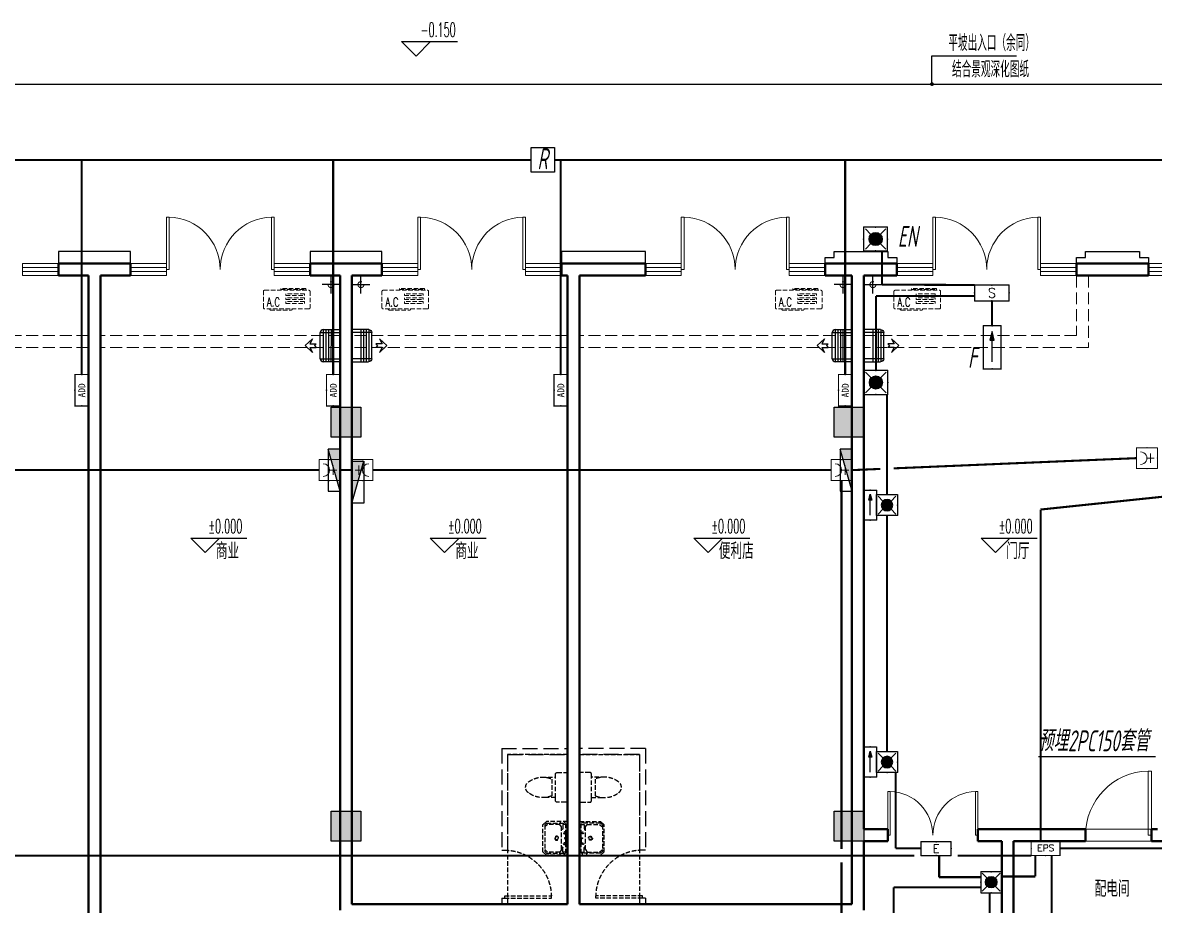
# Model space of a CAD drawing. Extents: x 491024 to 1725648, y 860327 to 1705161.
# Drawn here: x 771131 to 790031, y 1142734 to 1157482 of the extents above; entities that cross this region are included whole.
import ezdxf
from ezdxf.enums import TextEntityAlignment as Align

# ---------------------------------------------------------------- set-up
doc = ezdxf.new("R2010")
doc.units = 0
doc.header["$LTSCALE"] = 1000
doc.header["$MEASUREMENT"] = 0
doc.linetypes.add('__DASH', pattern=[0.35, 0.25, -0.1])
doc.linetypes.add('DASH', pattern=[0.35, 0.25, -0.1])
for name, color, linetype in [('!!DIM-动力', 7, 'Continuous'), ('A-AC', 8, 'Continuous'), ('A-EQPM-MECH', 8, 'Continuous'), ('DIM-照明', 3, 'Continuous'), ('DIM_ELEV', 8, 'Continuous'), ('DIM_LEAD', 8, 'Continuous'), ('EQUIP-照明', 3, 'Continuous'), ('EQUIP-箱柜', 3, 'Continuous'), ('EQUIP_消火栓', 7, 'Continuous'), ('PUB_TEXT', 8, 'Continuous'), ('S-COLU-HATCH', 8, 'Continuous'), ('S-COLU-LINE1', 8, 'Continuous'), ('WIRE-应急', 1, 'DASH'), ('WIRE-照明', 2, 'Continuous'), ('平面线脚', 8, 'Continuous'), ('机电标识类', 8, 'Continuous')]:
    doc.layers.add(name, color=color, linetype=linetype)
for name, color, linetype, lineweight in [('EQUIP-消防', 3, 'Continuous', 18), ('WALL', 8, 'Continuous', 40), ('WINDOW', 8, 'Continuous', 15), ('ZC', 6, 'Continuous', 40), ('平面-看线', 8, 'Continuous', 15), ('平面-空调预留孔', 8, 'Continuous', 15), ('空调', 8, 'Continuous', 13)]:
    doc.layers.add(name, color=color, linetype=linetype, lineweight=lineweight)
doc.layers.add('审核', color=1, linetype='Continuous', plot=False)
doc.styles.add('_TCH_DIM', font='SIMPLEX.shx', dxfattribs={"width": 0.7, "bigfont": 'GBCBIG.shx'})
doc.styles.add('_TCH_LABEL', font='simhei.ttf')
doc.styles.add('_TEL_DIM', font='SIMPLEX', dxfattribs={"width": 0.8, "height": 3.5, "bigfont": 'HZTXT'})
doc.styles.add('HZTXT', font='gbeitc.shx', dxfattribs={"width": 0.8, "height": 400, "bigfont": 'hztxt.shx'})
doc.styles.get("Standard").update_dxf_attribs({"font": 'gbenor.shx', "bigfont": 'gbcbig.shx'})

# ---------------------------------------------------------------- blocks, each defined once
blk = doc.blocks.new('QER5Y5WE3')
for p, q in [((-194, 188), (-1, 388)), ((72, 389), (-156, 153)), ((389, 14), (0, 389)), ((72, 389), (387, 86)), ((236, 408), (404, 419)), ((326, 383), (236, 408)), ((326, 383), (253, 308)), ((399, 251), (404, 419)), ((292, -73), (-90, 296)), ((321, -43), (-61, 326)), ((360, -17), (-29, 359)), ((297, 307), (253, 308)), ((299, 264), (297, 307)), ((372, 340), (299, 264)), ((399, 251), (372, 340)), ((194, -188), (-194, 188)), ((387, 86), (159, -151)), ((388, 13), (194, -188))]:
    blk.add_line(p, q)
for centre, start, end in [((36, 352), 46.0154, 136.0154), ((351, 49), 316.0154, 46.0154)]:
    blk.add_arc(centre, 51.3, start, end)
blk = doc.blocks.new('gsergvr')
at = {"layer": '平面-空调预留孔', "linetype": 'DASH', "ltscale": 0.3}
for p, q in [((34075, 17176), (34075, 17166)), ((34085, 17156), (34438, 17156)), ((34448, 17166), (34448, 17176))]:
    blk.add_line(p, q, dxfattribs=at)
blk.add_lwpolyline([(34729, 17176), (33989, 17176, -0.414214), (33969, 17196), (33969, 17466, -0.414214), (33989, 17486), (34729, 17486, -0.414214), (34749, 17466), (34749, 17196, -0.414214)], format="xyb", close=True, dxfattribs=at)
for points in [[(34679, 17515), (34260, 17515), (34260, 17500), (34679, 17500)], [(34658, 17428), (34343, 17428), (34343, 17399), (34658, 17399)], [(34658, 17362), (34343, 17362), (34343, 17333), (34658, 17333)], [(34658, 17296), (34343, 17296), (34343, 17267), (34658, 17267)]]:
    blk.add_lwpolyline(points, close=True, dxfattribs=at)
for centre, start, end in [((34085, 17166), 180, 270), ((34438, 17166), 270, 0)]:
    blk.add_arc(centre, 10, start, end, dxfattribs=at)
at = {"layer": '平面-空调预留孔', "linetype": 'DASH', "ltscale": 0.3, "style": '_TCH_DIM', "width": 0.705882}
blk.add_text('A.C', height=146.9, dxfattribs=at).set_placement((34028, 17216))
blk = doc.blocks.new('GSDFD')
at = {"layer": '机电标识类', "color": 250, "linetype": 'DASH', "ltscale": 400}
for p, q in [((14683876, 6457939), (14683876, 6458239)), ((14683726, 6458089), (14684026, 6458089))]:
    blk.add_line(p, q, dxfattribs=at)
at = {"layer": '空调', "color": 1, "linetype": 'DASH'}
blk.add_circle((14683876, 6458089), 50, dxfattribs=at)
blk = doc.blocks.new('1241241')
at = {"layer": '审核', "color": 251, "linetype": '__DASH'}
for p, q in [((1100, 2600), (0, 2600)), ((0, 2500), (0, 2600)), ((1000, 2500), (0, 2500)), ((1000, 2500), (1000, 900)), ((1100, 2600), (1100, 900)), ((1100, 900), (1000, 900)), ((1000, 100), (1000, 100)), ((1100, 100), (1000, 100)), ((1100, 100), (1000, 100)), ((1000, 100), (1000, 0)), ((1100, 100), (1000, 100)), ((1100, 0), (1000, 0)), ((1100, 100), (1100, 100)), ((1100, 100), (1100, 0))]:
    blk.add_line(p, q, dxfattribs=at)
at = {"layer": '审核', "color": 251, "linetype": '__DASH', "ltscale": 0.3}
for p, q in [((0, 2170), (0, 1730)), ((170, 2200), (30, 2200)), ((200, 2119), (200, 2170)), ((200, 1780), (200, 2119)), ((430, 2119), (200, 2119)), ((260, 2089), (260, 1810)), ((200, 1730), (200, 1780)), ((200, 1780), (430, 1780)), ((30, 1700), (170, 1700)), ((0, 1379), (350, 1379)), ((0, 819), (0, 1379)), ((349, 1351), (26, 1351)), ((26, 848), (26, 1351)), ((26, 1331), (79, 1331)), ((51, 1379), (51, 1352)), ((79, 1331), (79, 1253)), ((101, 1291), (127, 1331)), ((123, 1380), (123, 1352)), ((127, 1331), (335, 1331)), ((335, 1331), (381, 1290)), ((381, 1321), (349, 1351)), ((350, 1379), (410, 1329)), ((410, 869), (410, 1329)), ((26, 1010), (26, 1190)), ((84, 1248), (100, 1248)), ((100, 909), (100, 1289)), ((381, 1321), (381, 878)), ((26, 1100), (26, 1010)), ((79, 868), (79, 945)), ((84, 950), (100, 950)), ((0, 819), (350, 819)), ((26, 868), (79, 868)), ((349, 848), (26, 848)), ((51, 822), (51, 848)), ((100, 909), (127, 868)), ((123, 820), (123, 848)), ((127, 868), (335, 868)), ((335, 868), (381, 909)), ((381, 878), (349, 848)), ((350, 819), (410, 869)), ((1100, 900), (1000, 900)), ((270, 100), (270, 140)), ((1050, 140), (270, 140)), ((1050, 100), (270, 100)), ((1100, 100), (1000, 100)), ((1050, 100), (1050, 140))]:
    blk.add_line(p, q, dxfattribs=at)
blk.add_lwpolyline([(1000, 0), (0, 0), (0, 2500), (1000, 2500)], close=True, dxfattribs=at)
for centre, radius in [((54, 1190), 15), ((44, 1100), 8), ((56, 1010), 15), ((182, 1100), 33.1), ((182, 1100), 24.9)]:
    blk.add_circle(centre, radius, dxfattribs=at)
for centre, radius, start, end in [((30, 2170), 30, 90, 180), ((170, 2170), 30, 0, 90), ((413, 1722), 398, 53.3619, 112.5495), ((590, 1950), 110, 303.4509, 56.5491), ((30, 1730), 30, 180, 270), ((170, 1730), 30, 270, 0), ((413, 2177), 398, 247.4505, 306.6381), ((84, 1253), 5, 180, 270), ((105, 1289), 5, 147.2444, 180), ((84, 945), 5, 90, 180), ((1050, 120), 780, 90, 178.5307)]:
    blk.add_arc(centre, radius, start, end, dxfattribs=at)
blk = doc.blocks.new('rewerwer')
at = {"layer": 'S-COLU-HATCH'}
h = blk.add_hatch(color=256, dxfattribs=at)
h.dxf.hatch_style = 1
h.paths.add_polyline_path([(1309938, 1151056), (1310438, 1151056), (1310438, 1150556), (1309938, 1150556)])
h = blk.add_hatch(color=256, dxfattribs=at)
h.dxf.hatch_style = 1
h.paths.add_polyline_path([(1318338, 1151056), (1318838, 1151056), (1318838, 1150556), (1318338, 1150556)])
h = blk.add_hatch(color=256, dxfattribs=at)
h.dxf.hatch_style = 1
h.paths.add_polyline_path([(1309938, 1144306), (1310438, 1144306), (1310438, 1143806), (1309938, 1143806)])
h = blk.add_hatch(color=256, dxfattribs=at)
h.dxf.hatch_style = 1
h.paths.add_polyline_path([(1318338, 1144306), (1318838, 1144306), (1318838, 1143806), (1318338, 1143806)])
at = {"layer": 'S-COLU-LINE1'}
for points in [[(1309938, 1151056), (1310438, 1151056), (1310438, 1150556), (1309938, 1150556)], [(1318338, 1151056), (1318838, 1151056), (1318838, 1150556), (1318338, 1150556)], [(1309938, 1144306), (1310438, 1144306), (1310438, 1143806), (1309938, 1143806)], [(1318338, 1144306), (1318838, 1144306), (1318838, 1143806), (1318338, 1143806)]]:
    blk.add_lwpolyline(points, close=True, dxfattribs=at)
blk = doc.blocks.new('$DorLib2D$00000002')
for p, q in [((-0.5, 0), (-0.5, 0.4875)), ((-0.475, 0.4875), (-0.5, 0.4875)), ((-0.475, 0), (-0.475, 0.4875)), ((0.475, 0), (0.475, 0.4875)), ((0.475, 0.4875), (0.5, 0.4875)), ((0.5, 0), (0.5, 0.4875)), ((-0.5, 0), (-0.475, 0)), ((0.5, 0), (0.475, 0))]:
    blk.add_line(p, q)
at = {"lineweight": 13}
for centre, start, end in [((-0.4875, 0), 0, 88.53072), ((0.4875, 0), 91.46928, 180)]:
    blk.add_arc(centre, 0.4875, start, end, dxfattribs=at)
blk = doc.blocks.new('$DorLib2D$00000001')
for p, q in [((0.45, 0.975), (0.5, 0.975)), ((0.45, 0), (0.45, 0.975)), ((0.5, 0), (0.5, 0.975)), ((0.5, 0), (0.45, 0))]:
    blk.add_line(p, q)
at = {"lineweight": 13}
blk.add_arc((0.475, 0), 0.975, 91.4693, 180, dxfattribs=at)
blk = doc.blocks.new('$WINLIB2D$00000001')
at = {"color": 0}
for points in [[(-0.5, 0.5), (-0.5, -0.5)], [(-0.5, 0.5), (0.5, 0.5)], [(0.5, -0.5), (0.5, 0.5)], [(0.5, 0.1667), (-0.5, 0.1667)], [(0.5, -0.1667), (-0.5, -0.1667)], [(-0.5, -0.5), (0.5, -0.5)]]:
    blk.add_lwpolyline(points, dxfattribs=at)
blk = doc.blocks.new('SDFSDFGSDFGSDFHG')
at = {"layer": 'A-EQPM-MECH', "color": 8}
blk.add_lwpolyline([(1293087.7, 1153656.1), (1293087.7, 1156456.1), (1327287.7, 1156456.1), (1327287.7, 1153656.1)], dxfattribs=at)
at = {"layer": 'DIM_ELEV', "color": 8}
for p, q in [((1311357, 1156924.4), (1311117, 1157164.4)), ((1311117, 1157164.4), (1312052.3, 1157164.4)), ((1311357, 1156924.4), (1311597, 1157164.4)), ((1307835.6, 1148630.9), (1307595.6, 1148870.9)), ((1307595.6, 1148870.9), (1308530.9, 1148870.9)), ((1307835.6, 1148630.9), (1308075.6, 1148870.9)), ((1311835.6, 1148630.9), (1311595.6, 1148870.9)), ((1311595.6, 1148870.9), (1312530.9, 1148870.9)), ((1311835.6, 1148630.9), (1312075.6, 1148870.9)), ((1316235.6, 1148630.9), (1315995.6, 1148870.9)), ((1315995.6, 1148870.9), (1316930.9, 1148870.9)), ((1316235.6, 1148630.9), (1316475.6, 1148870.9)), ((1321033.9, 1148630.9), (1320793.9, 1148870.9)), ((1320793.9, 1148870.9), (1321729.2, 1148870.9)), ((1321033.9, 1148630.9), (1321273.9, 1148870.9))]:
    blk.add_line(p, q, dxfattribs=at)
at = {"layer": 'DIM_LEAD', "color": 8}
for p, q in [((1319973.9, 1156456.1), (1319973.9, 1156928.3)), ((1319973.9, 1156456.1), (1319973.9, 1156928.3)), ((1319973.9, 1156456.1), (1319973.9, 1156928.3)), ((1319973.9, 1156456.1), (1319973.9, 1156928.3)), ((1319973.9, 1156928.3), (1321386.9, 1156928.3))]:
    blk.add_line(p, q, dxfattribs=at)
at = {"layer": 'DIM_LEAD', "color": 8, "const_width": 32}
blk.add_lwpolyline([(1319973.9, 1156440.1, 1), (1319973.9, 1156472.1, 1)], format="xyb", close=True, dxfattribs=at)
blk.add_lwpolyline([(1319973.9, 1156440.1, 1), (1319973.9, 1156472.1, 1)], format="xyb", close=True, dxfattribs=at)
blk.add_lwpolyline([(1319973.9, 1156440.1, 1), (1319973.9, 1156472.1, 1)], format="xyb", close=True, dxfattribs=at)
blk.add_lwpolyline([(1319973.9, 1156440.1, 1), (1319973.9, 1156472.1, 1)], format="xyb", close=True, dxfattribs=at)
at = {"layer": 'WALL', "color": 8}
for p, q in [((1305987.7, 1153456.1), (1305387.7, 1153456.1)), ((1305387.7, 1153456.1), (1305387.7, 1153256.1)), ((1306587.7, 1153456.1), (1305987.7, 1153456.1)), ((1306587.7, 1153256.1), (1306587.7, 1153456.1)), ((1310187.7, 1153456.1), (1309587.7, 1153456.1)), ((1309587.7, 1153456.1), (1309587.7, 1153256.1)), ((1310787.7, 1153456.1), (1310187.7, 1153456.1)), ((1310787.7, 1153256.1), (1310787.7, 1153456.1)), ((1313987.7, 1153456.1), (1313787.7, 1153456.1)), ((1313787.7, 1153456.1), (1313787.7, 1153256.1)), ((1315187.7, 1153456.1), (1313987.7, 1153456.1)), ((1315187.7, 1153256.1), (1315187.7, 1153456.1)), ((1318737.7, 1153456.1), (1318187.7, 1153456.1)), ((1318187.7, 1153456.1), (1318187.7, 1153256.1)), ((1319387.7, 1153456.1), (1318737.7, 1153456.1)), ((1319387.7, 1153256.1), (1319387.7, 1153456.1)), ((1323587.7, 1153456.1), (1322387.7, 1153456.1)), ((1322387.7, 1153456.1), (1322387.7, 1153256.1)), ((1323587.7, 1153256.1), (1323587.7, 1153456.1)), ((1305387.7, 1153256.1), (1305887.7, 1153256.1)), ((1305887.7, 1137656.1), (1305887.7, 1153256.1)), ((1306087.7, 1137656.1), (1306087.7, 1153256.1)), ((1306087.7, 1153256.1), (1306587.7, 1153256.1)), ((1309587.7, 1153256.1), (1310087.7, 1153256.1)), ((1310087.7, 1142656.1), (1310087.7, 1153256.1)), ((1310287.7, 1142756.1), (1310287.7, 1153256.1)), ((1310287.7, 1153256.1), (1310787.7, 1153256.1)), ((1313787.7, 1153256.1), (1313887.7, 1153256.1)), ((1313887.7, 1142756.1), (1313887.7, 1153256.1)), ((1314087.7, 1142756.1), (1314087.7, 1153256.1)), ((1314087.7, 1153256.1), (1315187.7, 1153256.1)), ((1318187.7, 1153256.1), (1318637.7, 1153256.1)), ((1318637.7, 1143906.1), (1318637.7, 1153256.1)), ((1318837.7, 1153256.1), (1319387.7, 1153256.1)), ((1318837.7, 1144006.1), (1318837.7, 1153256.1)), ((1322387.7, 1153256.1), (1323587.7, 1153256.1)), ((1318637.7, 1142756.1), (1318637.7, 1143906.1)), ((1319238.1, 1144006.1), (1318837.7, 1144006.1)), ((1319238.1, 1143806.1), (1319238.1, 1144006.1)), ((1321237.7, 1144006.1), (1320738.1, 1144006.1)), ((1320738.1, 1144006.1), (1320738.1, 1143806.1)), ((1322537.7, 1144006.1), (1321237.7, 1144006.1)), ((1322537.7, 1143806.1), (1322537.7, 1144006.1)), ((1323737.7, 1144006.1), (1323637.7, 1144006.1)), ((1323637.7, 1144006.1), (1323637.7, 1143806.1)), ((1318837.7, 1142656.1), (1318837.7, 1143806.1)), ((1318837.7, 1143806.1), (1319238.1, 1143806.1)), ((1320738.1, 1143806.1), (1321137.7, 1143806.1)), ((1321137.7, 1143806.1), (1321137.7, 1142106.1)), ((1321337.7, 1143806.1), (1321337.7, 1142306.1)), ((1321337.7, 1143806.1), (1322537.7, 1143806.1)), ((1323637.7, 1143806.1), (1323837.7, 1143806.1)), ((1310287.7, 1142756.1), (1313887.7, 1142756.1)), ((1314087.7, 1142756.1), (1318637.7, 1142756.1))]:
    blk.add_line(p, q, dxfattribs=at)
at = {"layer": 'WINDOW', "color": 8}
for p, q in [((1322537.7, 1144006.1), (1323637.7, 1144006.1)), ((1322537.7, 1143806.1), (1323637.7, 1143806.1))]:
    blk.add_line(p, q, dxfattribs=at)
at = {"layer": '平面-看线', "color": 8, "linetype": 'DASH', "ltscale": 0.8}
for points in [[(1322587.7, 1153256.1), (1322587.7, 1152056.6), (1318837.7, 1152056.6)], [(1322387.7, 1153256.1), (1322387.7, 1152256.6), (1318837.7, 1152256.6)], [(1305887.7, 1152256.6), (1301887.7, 1152256.6)], [(1310087.7, 1152256.6), (1306087.7, 1152256.6)], [(1313887.7, 1152256.6), (1310287.7, 1152256.6)], [(1318637.7, 1152256.6), (1314087.7, 1152256.6)], [(1305887.7, 1152056.6), (1301887.7, 1152056.6)], [(1310087.7, 1152056.6), (1306087.7, 1152056.6)], [(1313887.7, 1152056.6), (1310287.7, 1152056.6)], [(1318637.7, 1152056.6), (1314087.7, 1152056.6)]]:
    blk.add_lwpolyline(points, dxfattribs=at)
at = {"layer": '平面线脚', "color": 8}
for points in [[(1306587.7, 1153456.1), (1306587.7, 1153656.1), (1305387.7, 1153656.1), (1305387.7, 1153456.1)], [(1310787.7, 1153456.1), (1310787.7, 1153656.1), (1309587.7, 1153656.1), (1309587.7, 1153456.1)], [(1315187.7, 1153456.1), (1315187.7, 1153656.1), (1313787.7, 1153656.1), (1313787.7, 1153456.1)], [(1318187.7, 1153456.1), (1318187.7, 1153556.1), (1318337.7, 1153556.1), (1318337.7, 1153656.1), (1319237.7, 1153656.1), (1319237.7, 1153556.1), (1319387.7, 1153556.1), (1319387.7, 1153456.1)], [(1322387.7, 1153456.1), (1322387.7, 1153556.1), (1322537.7, 1153556.1), (1322537.7, 1153656.1), (1323437.7, 1153656.1), (1323437.7, 1153556.1), (1323587.7, 1153556.1), (1323587.7, 1153456.1)]]:
    blk.add_lwpolyline(points, dxfattribs=at)
at = {"color": 8, "xscale": -1}
for name, p in [('GSDFD', (15993814.3, -5304983.8)), ('GSDFD', (16002364.3, -5304983.8)), ('1241241', (1313887.7, 1142756.1))]:
    blk.add_blockref(name, p, dxfattribs=at)
at = {"color": 8}
for name, p in [('GSDFD', (-13373438.9, -5304983.8)), ('GSDFD', (-13364888.9, -5304983.8)), ('1241241', (1314087.7, 1142756.1))]:
    blk.add_blockref(name, p, dxfattribs=at)
at = {"layer": 'A-AC', "color": 8, "linetype": 'ByBlock', "rotation": 133.9846063388433}
for p in [(1310087.7, 1152086.1), (1318637.7, 1152086.1)]:
    blk.add_blockref('QER5Y5WE3', p, dxfattribs=at)
at = {"layer": 'A-AC', "color": 8, "linetype": 'ByBlock', "xscale": -1, "rotation": 226.0153936611567}
for p in [(1310287.7, 1152086.1), (1318837.7, 1152086.1)]:
    blk.add_blockref('QER5Y5WE3', p, dxfattribs=at)
at = {"layer": 'S-COLU-LINE1', "color": 8}
blk.add_blockref('rewerwer', (0, 0), dxfattribs=at)
at = {"layer": 'WINDOW', "color": 8}
for name, p, xscale, yscale, zscale, rotation in [('$DorLib2D$00000002', (1308087.7, 1153356.1), -1800, -1800, -1800, 179.9999999999746), ('$DorLib2D$00000002', (1312287.7, 1153356.1), 1800, 1800, 1800, 359.999999999979), ('$DorLib2D$00000002', (1316687.7, 1153356.1), 1800, 1800, 1800, 359.9999999999803), ('$DorLib2D$00000002', (1320887.7, 1153356.1), 1800, 1800, 1800, 359.9999999999921), ('$WINLIB2D$00000001', (1305087.7, 1153356.1), -600, 200, -600, 179.9999999999746), ('$WINLIB2D$00000001', (1306887.7, 1153356.1), -600, 200, -600, 179.9999999999746), ('$WINLIB2D$00000001', (1309287.7, 1153356.1), -600, 200, -600, 179.9999999999746), ('$WINLIB2D$00000001', (1311087.7, 1153356.1), 600, -200, 600, 359.999999999979), ('$WINLIB2D$00000001', (1313487.7, 1153356.1), 600, -200, 600, 359.999999999979), ('$WINLIB2D$00000001', (1315487.7, 1153356.1), 600, -200, 600, 359.9999999999803), ('$WINLIB2D$00000001', (1317887.7, 1153356.1), 600, -200, 600, 359.9999999999803), ('$WINLIB2D$00000001', (1319687.7, 1153356.1), 600, -200, 600, 359.9999999999921), ('$WINLIB2D$00000001', (1322087.7, 1153356.1), 600, -200, 600, 359.9999999999921), ('$WINLIB2D$00000001', (1324837.7, 1153356.1), 2500, 200, 2500, 359.9999999999921), ('$DorLib2D$00000001', (1323087.7, 1143906.1), 1100, 1100, 1100, 2.565425619745916e-11), ('$DorLib2D$00000002', (1319988.1, 1143906.1), 1500, 1500, 1500, 1.494103880900771e-10)]:
    blk.add_blockref(name, p, dxfattribs=dict(at, xscale=xscale, yscale=yscale, zscale=zscale, rotation=rotation))
at = {"layer": '平面-空调预留孔', "color": 8}
for p in [(1274839.1, 1135524.9), (1276819.1, 1135524.9), (1283389.1, 1135524.9), (1285369.1, 1135524.9)]:
    blk.add_blockref('gsergvr', p, dxfattribs=at)
at = {"layer": 'PUB_TEXT', "color": 8, "style": '_TCH_DIM'}
for s, height, width, p in [('-0.150', 238, 0.494118, (1311434.7, 1157244.5)), ('平坡出入口（余同）', 270.07, 0.7, (1320246.9, 1157008.4)), ('结合景观深化图纸', 270.07, 0.7, (1320308.9, 1156568.2)), ('%%P0.000', 238, 0.494118, (1307890.9, 1148951)), ('%%P0.000', 238, 0.494118, (1311890.9, 1148951)), ('%%P0.000', 238, 0.494118, (1316290.9, 1148951)), ('%%P0.000', 238, 0.494118, (1321089.2, 1148951))]:
    blk.add_text(s, height=height, dxfattribs=dict(at, width=width)).set_placement(p)
at = {"layer": 'PUB_TEXT', "color": 8}
for s, p in [('商业', (1308014.7, 1148519.2)), ('商业', (1312014.7, 1148519.2)), ('便利店', (1316414.7, 1148519.2)), ('门厅', (1321213.1, 1148519.2)), ('配电间', (1322691.4, 1142877))]:
    blk.add_text(s, height=270.07, dxfattribs=at).set_placement(p)
blk = doc.blocks.new('$equip$00002656')
for p, q in [((-0.5, 1), (-0.5, 0)), ((0.5, 1), (-0.5, 1)), ((0.5, 0), (0.5, 1)), ((-0.5, 0), (0.5, 0)), ((-0.219, 0.331), (0.222, 0.331)), ((0, 0.5), (0, 0.15))]:
    blk.add_line(p, q)
at = {"const_width": 0.04}
blk.add_lwpolyline([(-0.5, 1), (0.5, 1), (0.5, 0), (-0.5, 0), (-0.5, 1), (0.5, 1)], dxfattribs=at)
blk.add_arc((0, 0.8), 0.3, 180, 0)
for p in [(0, 1), (-0.5, 0.5), (0, 0), (0.5, 0.5)]:
    blk.add_point(p)
at = {"color": 7, "flags": 1}
for tag, height, p in [('A', 0.00002, (0, 0)), ('B', 0.4, (0.762, 0.292))]:
    blk.add_attdef(tag, text='', height=height, dxfattribs=at).set_placement(p, align=Align.MIDDLE_CENTER)
blk = doc.blocks.new('$equip_U$00000380(Hz-PC)')
at = {"const_width": 0.06}
blk.add_lwpolyline([(-0.82, 0.7), (0.82, 0.7), (0.82, 0), (-0.82, 0)], close=True, dxfattribs=at)
for p in [(0, 0.7), (-0.82, 0.35), (0, 0), (0.82, 0.35)]:
    blk.add_point(p)
at = {"color": 7, "style": '_TCH_LABEL'}
blk.add_attdef('$TEXT$', text='', height=0.36, dxfattribs=at).set_placement((-0.004, 0.344), align=Align.MIDDLE_CENTER)
at = {"color": 7, "style": '_TEL_DIM', "flags": 1}
blk.add_attdef('A', text='', height=0.00002, dxfattribs=at).set_placement((0, 0), align=Align.MIDDLE_CENTER)
blk = doc.blocks.new('SDFSDFSA')
at = {"layer": '!!DIM-动力'}
blk.add_lwpolyline([(1949261, 552834), (1949647, 552803), (1949614, 552393), (1949228, 552424)], close=True, dxfattribs=at)
at = {"layer": 'DIM-照明', "style": 'HZTXT', "width": 0.7}
blk.add_text('R', height=350, rotation=355.0634, dxfattribs=at).set_placement((1949335, 552466, 960))
blk = doc.blocks.new('$equip$00002534')
for p, q in [((-0.72, 0.66), (-0.72, 0)), ((0.72, 0.66), (-0.72, 0.66)), ((0.72, 0), (0.72, 0.66)), ((-0.72, 0), (0.72, 0))]:
    blk.add_line(p, q)
at = {"const_width": 0.04}
blk.add_lwpolyline([(-0.72, 0.66), (-0.72, 0), (0.72, 0), (0.72, 0.66), (-0.72, 0.66), (-0.72, 0)], dxfattribs=at)
for p in [(0, 0.66), (-0.72, 0.33), (0, 0), (0.72, 0.33)]:
    blk.add_point(p)
at = {"color": 7, "style": '_TEL_DIM'}
blk.add_attdef('$TEXT$', text='', height=0.4, dxfattribs=at).set_placement((0, 0.33), align=Align.MIDDLE_CENTER)
at = {"color": 7, "style": '_TEL_DIM', "flags": 1}
blk.add_attdef('A', text='', height=0.00002, dxfattribs=at).set_placement((0, 0), align=Align.MIDDLE_CENTER)
blk = doc.blocks.new('$equip$00002604')
blk.add_hatch(color=256).paths.add_polyline_path([(0.275, 0.5, 1), (-0.274, 0.5, 1)])
for p, q in [((-0.429, 0.929), (-0.194, 0.694)), ((0.194, 0.694), (0.429, 0.929)), ((-0.429, 0.071), (-0.194, 0.306)), ((0.194, 0.306), (0.429, 0.071))]:
    blk.add_line(p, q)
at = {"const_width": 0.04}
blk.add_lwpolyline([(-0.5, 1), (-0.5, 0), (0.5, 0), (0.5, 1), (-0.5, 1), (-0.5, 0)], dxfattribs=at)
blk.add_lwpolyline([(-0.5, 1), (-0.5, 0), (0.5, 0), (0.5, 1)], close=True)
blk.add_circle((0, 0.5), 0.275)
for p in [(0, 1), (-0.5, 0.5), (0.5, 0.5), (0, 0)]:
    blk.add_point(p)
at = {"color": 7, "style": '_TEL_DIM', "flags": 1}
blk.add_attdef('A', text='', height=0.000025, dxfattribs=at).set_placement((0, 0), align=Align.MIDDLE_CENTER)
blk = doc.blocks.new('$equip$00002389')
for p, q in [((-0.65, 0.65), (-0.65, 0)), ((0.65, 0.65), (-0.65, 0.65)), ((0.65, 0), (0.65, 0.65)), ((-0.65, 0), (0.65, 0))]:
    blk.add_line(p, q)
at = {"const_width": 0.05}
blk.add_lwpolyline([(-0.65, 0.65), (0.65, 0.65), (0.65, 0), (-0.65, 0), (-0.65, 0.65), (0.65, 0.65)], dxfattribs=at)
for p in [(0, 0.65), (-0.65, 0.325), (0, 0), (0.65, 0.325)]:
    blk.add_point(p)
at = {"color": 7, "style": '_TEL_DIM'}
blk.add_attdef('$TEXT$', text='', height=0.3, dxfattribs=at).set_placement((0.006, 0.343), align=Align.MIDDLE_CENTER)
at = {"color": 7, "style": '_TEL_DIM', "flags": 1}
blk.add_attdef('A', text='', height=0.00002, dxfattribs=at).set_placement((0, 0), align=Align.MIDDLE_CENTER)
blk = doc.blocks.new('$equip$00002540')
blk.add_hatch(color=256).paths.add_polyline_path([(0.24, 0.372), (0.24, 0.228), (0.528, 0.3)])
for p, q in [((-0.72, 0.6), (-0.72, 0)), ((0.72, 0.6), (-0.72, 0.6)), ((0.72, 0), (0.72, 0.6)), ((-0.72, 0), (0.72, 0)), ((0.24, 0.372), (0.24, 0.228)), ((0.528, 0.3), (0.24, 0.372)), ((0.24, 0.228), (0.528, 0.3))]:
    blk.add_line(p, q)
at = {"color": 7}
blk.add_line((-0.48, 0.3), (0.48, 0.3), dxfattribs=at)
at = {"const_width": 0.04}
blk.add_lwpolyline([(-0.72, 0.6), (-0.72, 0), (0.72, 0), (0.72, 0.6), (-0.72, 0.6), (-0.72, 0)], dxfattribs=at)
for p in [(0, 0.6), (-0.72, 0.3), (0, 0), (0.72, 0.3)]:
    blk.add_point(p)
at = {"color": 7, "style": '_TEL_DIM', "flags": 1}
blk.add_attdef('A', text='', height=0.00002, dxfattribs=at).set_placement((0, 0), align=Align.MIDDLE_CENTER)
blk = doc.blocks.new('$TwtSys$00000434')
at = {"color": 252}
for p, q in [((-0.5, 0.5), (-0.5, -0.5)), ((-0.5, -0.5), (0.5, 0.5)), ((0.5, 0.5), (-0.5, 0.5)), ((0.5, -0.5), (0.5, 0.5)), ((-0.5, -0.5), (0.5, -0.5))]:
    blk.add_line(p, q, dxfattribs=at)
blk.add_solid([(0.5, -0.5), (0.5, 0.5), (-0.5, -0.5)], dxfattribs=at)
blk = doc.blocks.new('A$C29E027FA')
at = {"layer": 'EQUIP_消火栓', "xscale": -700, "zscale": 700}
for p, yscale, rotation in [((251, 12750), -200, 270.0000000000253), ((8801, 12750), -200, 270.0000000000253), ((649, 12550), 200, 269.9999999999747)]:
    blk.add_blockref('$TwtSys$00000434', p, dxfattribs=dict(at, yscale=yscale, rotation=rotation))

msp = doc.modelspace()

# ---------------------------------------------------------------- linework, layer by layer
at = {"layer": '!!DIM-动力', "color": 2}
msp.add_line((788097.5, 1145223.1), (790050.9, 1145222.9), dxfattribs=at)
at = {"layer": 'WIRE-应急', "const_width": 35}
for points in [[(785480.6, 1153105.6), (785480.6, 1153667.2)], [(787029.5, 1153098.8), (785480.6, 1153105.6)], [(785381, 1151669.9), (785381, 1152915.9)], [(785381, 1152915.9), (787029.5, 1152915.9)], [(787321.2, 1152416.6), (787317.5, 1152834.8)], [(785566, 1149596.2), (785566, 1151269.9)], [(785678.5, 1150035.5), (789731, 1150206.1)], [(768580.3, 1150006.1), (776081, 1150006.1)], [(776431, 1150006.1), (776631, 1150006.1)], [(776981, 1150006.1), (784631.6, 1150006.1)], [(784981.6, 1150006.1), (785453.5, 1150026)], [(784806.6, 1149831.1), (784806.6, 1143678.6)], [(788130.5, 1149347.4), (790305.9, 1149575.7)], [(788130.5, 1143806.1), (788130.5, 1149347.4)], [(785566, 1145303.5), (785566, 1149246.2)], [(785711, 1143686.1), (785711, 1144953.5)], [(786132.3, 1143686.1), (785711, 1143686.1)], [(788454.4, 1143686.1), (790274.8, 1143686.1)], [(786019.8, 1143566.1), (759946.6, 1143566.1)], [(784806.6, 1143453.6), (784806.6, 1137456.1)], [(786436.7, 1143204.9), (786436.7, 1143566.1)], [(787974.4, 1143566.1), (786748.8, 1143566.1)], [(788044.6, 1143217.3), (788044.6, 1143566.1)], [(788316.2, 1143566.1), (788316.2, 1141342.7)], [(787130.9, 1143204.9), (786436.7, 1143204.9)], [(787480.9, 1143217.3), (788044.6, 1143217.3)], [(785678.1, 1142810), (785678.1, 1143037.4)], [(785678.1, 1143037.4), (787130.9, 1143037.4)], [(785678.1, 1138518.1), (785678.1, 1142810)]]:
    msp.add_lwpolyline(points, dxfattribs=at)
at = {"layer": 'WIRE-应急', "color": 2, "const_width": 35}
msp.add_lwpolyline([(787279.3, 1141379), (787279.3, 1142946.1)], dxfattribs=at)
at = {"layer": 'WIRE-照明', "const_width": 35}
for points in [[(767843.8, 1155189.2), (779625.3, 1155189.2)], [(772116.9, 1151602.3), (772116.9, 1155189.2)], [(776316.9, 1151602.3), (776316.9, 1155189.2)], [(780012.6, 1155189.2), (790637.3, 1155189.2)], [(780116.9, 1151602.3), (780116.9, 1155189.2)], [(784866.9, 1151602.3), (784866.9, 1155189.2)]]:
    msp.add_lwpolyline(points, dxfattribs=at)

# ---------------------------------------------------------------- block references
at = {"layer": '!!DIM-动力', "rotation": 4.586069794810052}
msp.add_blockref('SDFSDFSA', (-1119191.8, 448474.4), dxfattribs=at)
at = {"layer": 'EQUIP-消防', "xscale": 350, "yscale": 350, "zscale": 350}
for p, rotation in [((790081, 1150206.1), 89.99999999999984), ((776431, 1150006.1), 90), ((776631, 1150006.1), 270), ((784981.6, 1150006.1), 90)]:
    msp.add_blockref('$equip$00002656', p, dxfattribs=dict(at, rotation=rotation))
at = {"layer": 'EQUIP-消防', "color": 7, "xscale": 369.2307691248134, "yscale": 369.2307691248134, "zscale": 369.2307691248134}
msp.add_blockref('$equip$00002389', (788214.4, 1143566.1), dxfattribs=at).add_auto_attribs({'$TEXT$': 'EPS'})
at = {"layer": 'EQUIP-照明'}
for name, p, xscale, yscale, zscale, rotation in [('$equip$00002604', (785175.7, 1153867.2), 400, 400, 400, 270), ('$equip$00002604', (785180.9, 1151469.9), 400, 400, 400, 270), ('$equip$00002540', (785181, 1149421.2), -350, 350, 350, 270), ('$equip$00002604', (785391, 1149421.2), -350, 350, 350, 270), ('$equip$00002540', (785181, 1145128.5), -350, 350, 350, 270), ('$equip$00002604', (785391, 1145128.5), -350, 350, 350, 270), ('$equip$00002604', (787481, 1143121.1), 350, 350, 350, 90)]:
    msp.add_blockref(name, p, dxfattribs=dict(at, xscale=xscale, yscale=yscale, zscale=zscale, rotation=rotation))
ref = msp.add_blockref('$equip$00002534', (787317.5, 1153098.8), dxfattribs=dict(at, xscale=400, yscale=400, zscale=400, rotation=180))
ref.add_attrib('$TEXT$', 'S', dxfattribs={"layer": '0', "color": 7, "height": 160, "style": '_TEL_DIM'}).set_placement((787317.5, 1152966.8), align=Align.MIDDLE_CENTER)
at = {"layer": 'EQUIP-照明', "color": 2, "xscale": 500, "yscale": 500, "zscale": 500, "rotation": 90}
msp.add_blockref('$equip$00002540', (787471.2, 1152056.6), dxfattribs=at)
at = {"layer": 'EQUIP-照明', "xscale": 350, "yscale": 350, "zscale": 350}
msp.add_blockref('$equip$00002534', (786384.3, 1143566.1), dxfattribs=at).add_auto_attribs({'$TEXT$': 'E'})
at = {"layer": 'EQUIP-箱柜', "xscale": 320.0000000000001, "yscale": 320.0000000000001, "zscale": 320.0000000000001, "rotation": 90.00000151998502}
for p in [(772228.9, 1151339.8), (776428.9, 1151339.8), (780228.9, 1151339.8), (784978.9, 1151339.8)]:
    msp.add_blockref('$equip_U$00000380(Hz-PC)', p, dxfattribs=at).add_auto_attribs({'$TEXT$': 'ADD'})
at = {"layer": 'WALL', "color": 252}
msp.add_blockref('SDFSDFGSDFGSDFHG', (-533656.7, 0), dxfattribs=at)
at = {"layer": 'ZC'}
msp.add_blockref('A$C29E027FA', (776081, 1137256.1), dxfattribs=at)

# ---------------------------------------------------------------- texts
at = {"layer": 'DIM-照明', "color": 7, "style": 'HZTXT', "width": 0.7}
for s, p in [('EN', (785748, 1153736.1)), ('预埋2PC150套管', (788097.2, 1145308, 0))]:
    msp.add_text(s, height=350, dxfattribs=at).set_placement(p)
at = {"layer": 'DIM-照明', "color": 2, "style": 'HZTXT', "width": 0.7}
msp.add_text('F', height=350, dxfattribs=at).set_placement((786920.1, 1151712.9))

doc.saveas('drawing.dxf')
